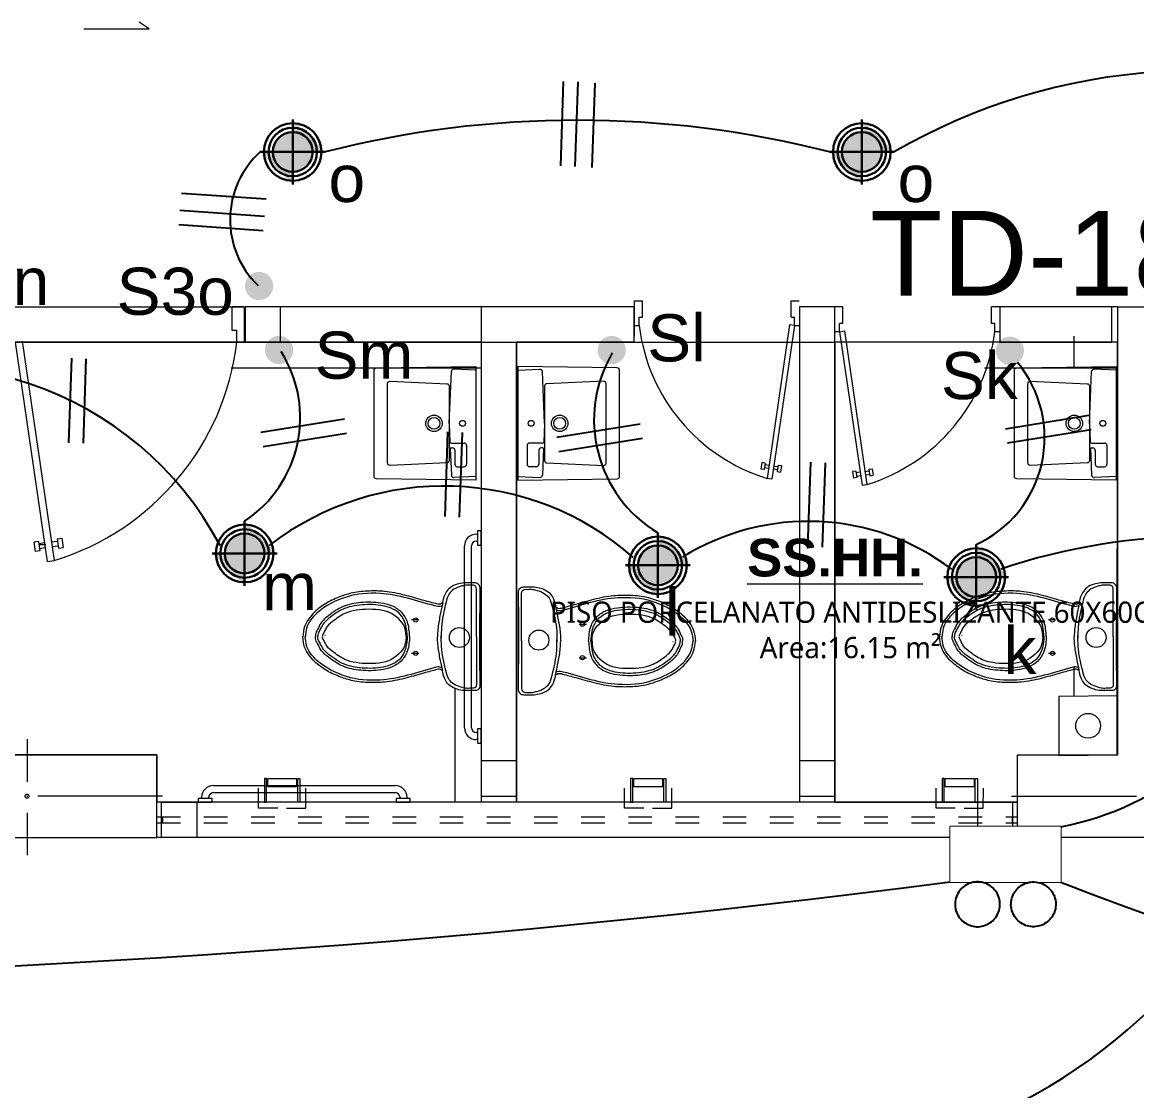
# Model space of a CAD drawing. Header units: metres. Extents: x -17 to 101, y 0 to 79.
# Drawn here: x 16.048 to 20.774, y 21.76 to 26.291 of the extents above; entities that cross this region are included whole.
import ezdxf

# ---------------------------------------------------------------- set-up
doc = ezdxf.new("R2010")
doc.units = ezdxf.units.M
doc.set_wipeout_variables(frame=1)
for name, pattern in [('CONTINUA', [0]), ('DASHED2', [0.375, 0.25, -0.125]), ('HIDDEN', [9.525, 6.35, -3.175]), ('HIDDEN2', [0.1875, 0.125, -0.0625])]:
    doc.linetypes.add(name, pattern=pattern)
for name, color, linetype, lineweight in [('ALUMBRADO', 1, 'Continuous', 30), ('Cotas varias El', 253, 'Continuous', 13), ('Emergencia', 20, 'Continuous', 25), ('TOMACORRIENTE', 5, 'HIDDEN2', 30)]:
    doc.layers.add(name, color=color, linetype=linetype, lineweight=lineweight)
doc.styles.add('Santa Rosa 1 50', font='trebuc.ttf')
doc.styles.get("Standard").update_dxf_attribs({"font": 'arial.ttf'})

# ---------------------------------------------------------------- blocks, each defined once
blk = doc.blocks.new('Emergencia')
at = {"color": 1, "lineweight": 5}
blk.add_wipeout([(-0.0768, -0.4392), (-0.07, -0.435), (-0.0636, -0.4304), (-0.0575, -0.4252), (-0.0519, -0.4195), (-0.0467, -0.4135), (-0.0421, -0.407), (-0.0379, -0.4002), (-0.0343, -0.3931), (-0.0313, -0.3858), (-0.0288, -0.3782), (-0.027, -0.3704), (-0.0257, -0.3626), (-0.0251, -0.3546), (-0.0252, -0.3467), (-0.0258, -0.3387), (-0.027, -0.3309), (-0.0289, -0.3231), (-0.0314, -0.3156), (-0.0345, -0.3082), (-0.0381, -0.3011), (-0.0423, -0.2943), (-0.0469, -0.2879), (-0.0521, -0.2819), (-0.0578, -0.2762), (-0.0638, -0.2711), (-0.0703, -0.2664), (-0.0771, -0.2623), (-0.0842, -0.2587), (-0.0915, -0.2556), (-0.0991, -0.2532), (-0.1069, -0.2513), (-0.1147, -0.2501), (-0.1227, -0.2495), (-0.1306, -0.2495), (-0.1386, -0.2501), (-0.1464, -0.2514), (-0.1542, -0.2533), (-0.1617, -0.2557), (-0.1691, -0.2588), (-0.1762, -0.2624), (-0.183, -0.2666), (-0.1894, -0.2713), (-0.1954, -0.2765), (-0.2011, -0.2821), (-0.2062, -0.2882), (-0.2109, -0.2946), (-0.215, -0.3014), (-0.2186, -0.3085), (-0.2217, -0.3159), (-0.2241, -0.3235), (-0.226, -0.3312), (-0.2272, -0.3391), (-0.2278, -0.347), (-0.2278, -0.355), (-0.2272, -0.3629), (-0.2259, -0.3708), (-0.224, -0.3785), (-0.2215, -0.3861), (-0.2185, -0.3934), (-0.2149, -0.4005), (-0.2107, -0.4073), (-0.206, -0.4137), (-0.2008, -0.4198), (-0.1952, -0.4254), (-0.1891, -0.4306), (-0.1827, -0.4352), (-0.1759, -0.4394), (-0.1688, -0.443), (-0.1614, -0.446), (-0.1538, -0.4485), (-0.1461, -0.4503), (-0.1382, -0.4515), (-0.1303, -0.4522), (-0.1223, -0.4521), (-0.1144, -0.4515), (-0.1065, -0.4502), (-0.0988, -0.4484), (-0.0912, -0.4459), (-0.0839, -0.4428)], dxfattribs=at).dxf.layer = 'Emergencia'
at = {"layer": 'Emergencia', "color": 240, "true_color": 0xed1f24}
blk.add_lwpolyline([(-0.25, -0.25), (0.25, -0.25), (0.25, 0), (-0.25, 0)], close=True, dxfattribs=at)
at = {"color": 240, "lineweight": 5, "true_color": 0xed1f24}
blk.add_wipeout([(-0.25, -0.25), (0.25, -0.25), (0.25, 0), (-0.25, 0)], dxfattribs=at).dxf.layer = 'Emergencia'
at = {"layer": 'Emergencia', "color": 1}
blk.add_lwpolyline([(-0.0768, -0.4392), (-0.07, -0.435), (-0.0636, -0.4304), (-0.0575, -0.4252), (-0.0519, -0.4195), (-0.0467, -0.4135), (-0.0421, -0.407), (-0.0379, -0.4002), (-0.0343, -0.3931), (-0.0313, -0.3858), (-0.0288, -0.3782), (-0.027, -0.3704), (-0.0257, -0.3626), (-0.0251, -0.3546), (-0.0252, -0.3467), (-0.0258, -0.3387), (-0.027, -0.3309), (-0.0289, -0.3231), (-0.0314, -0.3156), (-0.0345, -0.3082), (-0.0381, -0.3011), (-0.0423, -0.2943), (-0.0469, -0.2879), (-0.0521, -0.2819), (-0.0578, -0.2762), (-0.0638, -0.2711), (-0.0703, -0.2664), (-0.0771, -0.2623), (-0.0842, -0.2587), (-0.0915, -0.2556), (-0.0991, -0.2532), (-0.1069, -0.2513), (-0.1147, -0.2501), (-0.1227, -0.2495), (-0.1306, -0.2495), (-0.1386, -0.2501), (-0.1464, -0.2514), (-0.1542, -0.2533), (-0.1617, -0.2557), (-0.1691, -0.2588), (-0.1762, -0.2624), (-0.183, -0.2666), (-0.1894, -0.2713), (-0.1954, -0.2765), (-0.2011, -0.2821), (-0.2062, -0.2882), (-0.2109, -0.2946), (-0.215, -0.3014), (-0.2186, -0.3085), (-0.2217, -0.3159), (-0.2241, -0.3235), (-0.226, -0.3312), (-0.2272, -0.3391), (-0.2278, -0.347), (-0.2278, -0.355), (-0.2272, -0.3629), (-0.2259, -0.3708), (-0.224, -0.3785), (-0.2215, -0.3861), (-0.2185, -0.3934), (-0.2149, -0.4005), (-0.2107, -0.4073), (-0.206, -0.4137), (-0.2008, -0.4198), (-0.1952, -0.4254), (-0.1891, -0.4306), (-0.1827, -0.4352), (-0.1759, -0.4394), (-0.1688, -0.443), (-0.1614, -0.446), (-0.1538, -0.4485), (-0.1461, -0.4503), (-0.1382, -0.4515), (-0.1303, -0.4522), (-0.1223, -0.4521), (-0.1144, -0.4515), (-0.1065, -0.4502), (-0.0988, -0.4484), (-0.0912, -0.4459), (-0.0839, -0.4428)], close=True, dxfattribs=at)
at = {"color": 1, "lineweight": 5}
blk.add_wipeout([(0.0768, -0.4392), (0.07, -0.435), (0.0636, -0.4304), (0.0575, -0.4252), (0.0519, -0.4195), (0.0467, -0.4135), (0.0421, -0.407), (0.0379, -0.4002), (0.0343, -0.3931), (0.0313, -0.3858), (0.0288, -0.3782), (0.027, -0.3704), (0.0257, -0.3626), (0.0251, -0.3546), (0.0252, -0.3467), (0.0258, -0.3387), (0.027, -0.3309), (0.0289, -0.3231), (0.0314, -0.3156), (0.0345, -0.3082), (0.0381, -0.3011), (0.0423, -0.2943), (0.0469, -0.2879), (0.0521, -0.2819), (0.0578, -0.2762), (0.0638, -0.2711), (0.0703, -0.2664), (0.0771, -0.2623), (0.0842, -0.2587), (0.0915, -0.2556), (0.0991, -0.2532), (0.1069, -0.2513), (0.1147, -0.2501), (0.1227, -0.2495), (0.1306, -0.2495), (0.1386, -0.2501), (0.1464, -0.2514), (0.1542, -0.2533), (0.1617, -0.2557), (0.1691, -0.2588), (0.1762, -0.2624), (0.183, -0.2666), (0.1894, -0.2713), (0.1954, -0.2765), (0.2011, -0.2821), (0.2062, -0.2882), (0.2109, -0.2946), (0.215, -0.3014), (0.2186, -0.3085), (0.2217, -0.3159), (0.2241, -0.3235), (0.226, -0.3312), (0.2272, -0.3391), (0.2278, -0.347), (0.2278, -0.355), (0.2272, -0.3629), (0.2259, -0.3708), (0.224, -0.3785), (0.2215, -0.3861), (0.2185, -0.3934), (0.2149, -0.4005), (0.2107, -0.4073), (0.206, -0.4137), (0.2008, -0.4198), (0.1952, -0.4254), (0.1891, -0.4306), (0.1827, -0.4352), (0.1759, -0.4394), (0.1688, -0.443), (0.1614, -0.446), (0.1538, -0.4485), (0.1461, -0.4503), (0.1382, -0.4515), (0.1303, -0.4522), (0.1223, -0.4521), (0.1144, -0.4515), (0.1065, -0.4502), (0.0988, -0.4484), (0.0912, -0.4459), (0.0839, -0.4428)], dxfattribs=at).dxf.layer = 'Emergencia'
at = {"layer": 'Emergencia', "color": 1}
blk.add_lwpolyline([(0.0768, -0.4392), (0.07, -0.435), (0.0636, -0.4304), (0.0575, -0.4252), (0.0519, -0.4195), (0.0467, -0.4135), (0.0421, -0.407), (0.0379, -0.4002), (0.0343, -0.3931), (0.0313, -0.3858), (0.0288, -0.3782), (0.027, -0.3704), (0.0257, -0.3626), (0.0251, -0.3546), (0.0252, -0.3467), (0.0258, -0.3387), (0.027, -0.3309), (0.0289, -0.3231), (0.0314, -0.3156), (0.0345, -0.3082), (0.0381, -0.3011), (0.0423, -0.2943), (0.0469, -0.2879), (0.0521, -0.2819), (0.0578, -0.2762), (0.0638, -0.2711), (0.0703, -0.2664), (0.0771, -0.2623), (0.0842, -0.2587), (0.0915, -0.2556), (0.0991, -0.2532), (0.1069, -0.2513), (0.1147, -0.2501), (0.1227, -0.2495), (0.1306, -0.2495), (0.1386, -0.2501), (0.1464, -0.2514), (0.1542, -0.2533), (0.1617, -0.2557), (0.1691, -0.2588), (0.1762, -0.2624), (0.183, -0.2666), (0.1894, -0.2713), (0.1954, -0.2765), (0.2011, -0.2821), (0.2062, -0.2882), (0.2109, -0.2946), (0.215, -0.3014), (0.2186, -0.3085), (0.2217, -0.3159), (0.2241, -0.3235), (0.226, -0.3312), (0.2272, -0.3391), (0.2278, -0.347), (0.2278, -0.355), (0.2272, -0.3629), (0.2259, -0.3708), (0.224, -0.3785), (0.2215, -0.3861), (0.2185, -0.3934), (0.2149, -0.4005), (0.2107, -0.4073), (0.206, -0.4137), (0.2008, -0.4198), (0.1952, -0.4254), (0.1891, -0.4306), (0.1827, -0.4352), (0.1759, -0.4394), (0.1688, -0.443), (0.1614, -0.446), (0.1538, -0.4485), (0.1461, -0.4503), (0.1382, -0.4515), (0.1303, -0.4522), (0.1223, -0.4521), (0.1144, -0.4515), (0.1065, -0.4502), (0.0988, -0.4484), (0.0912, -0.4459), (0.0839, -0.4428)], close=True, dxfattribs=at)
blk = doc.blocks.new('LED PASILLO')
at = {"layer": 'ALUMBRADO'}
h = blk.add_hatch(color=202, dxfattribs=at)
h.dxf.hatch_style = 1
edge = h.paths.add_edge_path()
edge.add_line((0, 0.1376), (0, -0.1376))
edge.add_line((-0.1376, 0), (0.1376, 0))
edge = h.paths.add_edge_path()
edge.add_line((0, 0), (0, 0.0845))
edge.add_arc((0, 0), 0.0845, 90, 180)
edge.add_line((-0.0845, 0), (0, 0))
edge = h.paths.add_edge_path()
edge.add_line((0.0845, 0), (0, 0))
edge.add_line((0, 0), (0, -0.0845))
edge.add_arc((0, 0), 0.0845, 270, 360)
at = {"layer": 'ALUMBRADO', "color": 202}
for points in [[(0, 0.1376), (0, -0.1376)], [(-0.1376, 0), (0.1376, 0)]]:
    blk.add_lwpolyline(points, dxfattribs=at)
for radius in [0.1222, 0.1028, 0.0845]:
    blk.add_circle((0, 0), radius, dxfattribs=at)

msp = doc.modelspace()

# ---------------------------------------------------------------- hatches: boundary and pattern name
at = {"layer": 'ALUMBRADO', "lineweight": 25}
h = msp.add_hatch(color=102, dxfattribs=at)
h.dxf.hatch_style = 1
h.paths.add_polyline_path([(16.9927, 25.1726, -1), (17.1127, 25.1726, -1)])
h = msp.add_hatch(color=102, dxfattribs=at)
h.dxf.hatch_style = 1
h.paths.add_polyline_path([(17.0775, 24.9013, -1), (17.1975, 24.9013, -1)])
h = msp.add_hatch(color=102, dxfattribs=at)
h.dxf.hatch_style = 1
h.paths.add_polyline_path([(18.488, 24.901, -1), (18.608, 24.901, -1)])
h = msp.add_hatch(color=102, dxfattribs=at)
h.dxf.hatch_style = 1
h.paths.add_polyline_path([(20.1764, 24.8982, -1), (20.2964, 24.8982, -1)])

# ---------------------------------------------------------------- linework, layer by layer
at = {"layer": 'ALUMBRADO', "color": 114, "lineweight": 25}
for points in [[(18.3317, 25.6816), (18.3441, 26.0403)], [(18.3931, 25.6793), (18.4055, 26.038)], [(18.4657, 25.6746), (18.4781, 26.0333)], [(17.082, 25.5404), (16.724, 25.5652)], [(17.0748, 25.468), (16.7168, 25.4928)], [(17.0704, 25.4068), (16.7124, 25.4316)], [(16.2459, 24.5078), (16.2583, 24.8665)], [(16.3073, 24.5055), (16.3197, 24.8642)], [(20.2173, 24.5676), (20.5716, 24.6247)], [(17.06, 24.5521), (17.4143, 24.6092)], [(18.3146, 24.5314), (18.6689, 24.5885)], [(17.0696, 24.4914), (17.4239, 24.5485)], [(17.8411, 24.195), (17.8535, 24.5536)], [(17.9024, 24.1927), (17.9148, 24.5514)], [(20.2269, 24.507), (20.5813, 24.5641)], [(18.3242, 24.4707), (18.6786, 24.5278)], [(19.3801, 24.0668), (19.3925, 24.4255)], [(19.4415, 24.0645), (19.4539, 24.4232)]]:
    msp.add_lwpolyline(points, dxfattribs=at)
at = {"layer": 'ALUMBRADO', "lineweight": 25}
for centre, radius, start, end in [((21.0205, 23.5522), 2.5329, 66.7105, 120.2072), ((18.4019, 21.5574), 4.3182, 75.6653, 104.3347), ((17.316, 25.4534), 0.3866, 131.9066, 226.1479), ((16.7016, 24.6142), 0.5254, 303.4442, 32.231), ((19.0308, 24.6044), 0.5581, 149.3904, 239.0339), ((19.1946, 23.8128), 2.366, 280.7389, 27.1625), ((15.6237, 23.4011), 1.4305, 27.9625, 114.6177), ((19.8844, 24.5294), 0.4995, 294.7651, 39.7108), ((17.8369, 23.1074), 1.2168, 48.7251, 127.566), ((19.3821, 23.1625), 1.0121, 53.1071, 121.879), ((21.0499, 21.4287), 2.6822, 71.4723, 108.5275)]:
    msp.add_arc(centre, radius, start, end, dxfattribs=at)
at = {"layer": 'Cotas varias El', "linetype": 'Continuous'}
for p, q in [((16.5857, 26.2632), (16.5433, 26.2911)), ((16.3089, 26.2632), (16.5857, 26.2632)), ((16.0686, 23.2505), (16.0686, 23.0705)), ((16.6436, 23.0089), (16.1136, 23.0089)), ((20.2686, 22.9839), (16.6186, 22.9839)), ((20.2436, 23.0089), (20.7736, 23.0089)), ((16.0686, 22.9389), (16.0686, 22.7589)), ((20.2686, 22.8339), (16.6186, 22.8339)), ((16.6436, 22.8339), (16.6186, 22.8339)), ((20.2686, 22.8339), (16.6186, 22.8339))]:
    msp.add_line(p, q, dxfattribs=at)
at = {"layer": 'Cotas varias El', "ltscale": 0.05}
for p, q in [((18.6434, 25.1098), (18.6434, 24.9598)), ((16.9936, 25.0839), (16.9936, 24.9339)), ((19.4936, 22.9839), (19.4936, 25.0839)), ((20.1936, 25.0839), (20.1936, 24.9339))]:
    msp.add_line(p, q, dxfattribs=at)
at = {"layer": 'Cotas varias El'}
for p, q in [((18.6434, 25.1098), (18.6784, 25.1098)), ((18.6644, 25.1098), (18.6784, 25.1098)), ((18.6784, 25.0398), (18.6784, 25.1098)), ((19.3084, 25.0398), (19.3084, 25.1098)), ((19.3084, 25.1098), (19.3434, 25.1098)), ((16.9586, 25.0839), (16.9386, 25.0839)), ((16.9886, 25.0839), (16.9386, 25.0839)), ((16.9386, 24.9839), (16.9386, 25.0839)), ((19.5286, 25.0839), (19.4936, 25.0839)), ((19.5286, 25.0139), (19.5286, 25.0839)), ((20.1726, 25.0839), (20.1586, 25.0839)), ((20.1936, 25.0839), (20.1586, 25.0839)), ((20.1586, 25.0139), (20.1586, 25.0839)), ((18.6434, 25.0048), (18.6644, 25.0048)), ((18.6644, 25.0398), (18.6784, 25.0398)), ((18.6644, 25.0048), (18.6644, 25.0398)), ((19.3017, 25.0078), (19.2067, 24.3567)), ((19.3224, 25.0048), (19.2275, 24.3537)), ((19.3224, 25.0048), (19.3017, 25.0078)), ((19.3084, 25.0398), (19.3224, 25.0398)), ((19.3224, 25.0048), (19.3224, 25.0398)), ((19.3224, 25.0048), (19.3434, 25.0048)), ((19.5146, 24.9789), (19.5146, 25.0139)), ((19.5286, 25.0139), (19.5146, 25.0139)), ((20.1726, 25.0139), (20.1586, 25.0139)), ((20.1726, 24.9789), (20.1726, 25.0139)), ((16.9586, 24.9839), (16.9386, 24.9839)), ((16.9586, 24.9339), (16.9586, 24.9839)), ((19.5146, 24.9789), (19.4936, 24.9789)), ((19.5146, 24.9789), (19.5354, 24.982)), ((19.5146, 24.9789), (19.6095, 24.3278)), ((19.5354, 24.982), (19.6303, 24.3308)), ((20.1936, 24.9789), (20.1726, 24.9789)), ((16.0186, 24.9339), (16.1542, 24.0038)), ((16.0483, 24.9383), (16.1839, 24.0081)), ((16.9886, 24.9339), (16.9586, 24.9339)), ((17.9723, 24.8155), (17.8782, 24.8196)), ((18.1494, 24.8155), (18.2434, 24.8196)), ((20.6877, 24.8155), (20.5937, 24.8196)), ((17.8583, 24.5901), (17.8678, 24.8101)), ((18.2634, 24.5901), (18.2538, 24.8101)), ((20.5737, 24.5901), (20.5832, 24.8101)), ((17.8583, 24.5901), (17.8618, 24.5087)), ((18.2634, 24.5901), (18.2598, 24.5087)), ((20.5737, 24.5901), (20.5772, 24.5087)), ((17.8628, 24.4848), (17.8678, 24.3702)), ((17.8683, 24.5064), (17.9228, 24.5064)), ((17.8683, 24.4864), (17.8728, 24.4864)), ((17.9328, 24.4964), (17.9328, 24.4164)), ((18.1889, 24.4964), (18.1889, 24.4164)), ((18.2534, 24.5064), (18.1989, 24.5064)), ((18.2534, 24.4864), (18.2489, 24.4864)), ((18.2588, 24.4848), (18.2538, 24.3702)), ((20.5783, 24.4848), (20.5832, 24.3702)), ((20.5837, 24.5064), (20.6382, 24.5064)), ((20.5837, 24.4864), (20.5882, 24.4864)), ((20.6482, 24.4964), (20.6482, 24.4164)), ((17.8828, 24.4764), (17.8828, 24.4164)), ((18.2389, 24.4764), (18.2389, 24.4164)), ((20.5982, 24.4764), (20.5982, 24.4164)), ((17.8928, 24.4064), (17.9228, 24.4064)), ((18.2289, 24.4064), (18.1989, 24.4064)), ((19.1846, 24.4236), (19.1806, 24.3959)), ((19.1945, 24.3939), (19.1806, 24.3959)), ((19.1985, 24.4216), (19.1846, 24.4236)), ((19.1985, 24.4216), (19.1945, 24.3939)), ((19.2128, 24.3983), (19.1955, 24.4008)), ((19.2148, 24.4121), (19.1975, 24.4147)), ((19.2509, 24.3927), (19.2336, 24.3953)), ((19.2356, 24.4091), (19.2529, 24.4066)), ((19.2539, 24.4135), (19.2499, 24.3858)), ((19.2539, 24.4135), (19.2678, 24.4115)), ((19.2678, 24.4115), (19.2637, 24.3838)), ((19.5831, 24.3876), (19.5693, 24.3856)), ((19.5831, 24.3876), (19.5872, 24.3599)), ((19.6222, 24.3863), (19.6396, 24.3888)), ((19.6385, 24.3957), (19.6524, 24.3977)), ((19.6385, 24.3957), (19.6426, 24.368)), ((19.6524, 24.3977), (19.6564, 24.37)), ((20.6082, 24.4064), (20.6382, 24.4064)), ((17.9723, 24.3647), (17.8782, 24.3606)), ((18.1494, 24.3647), (18.2434, 24.3606)), ((19.2275, 24.3537), (19.2067, 24.3567)), ((19.2275, 24.3537), (19.2067, 24.3567)), ((19.2275, 24.3537), (19.2067, 24.3567)), ((19.2499, 24.3858), (19.2637, 24.3838)), ((19.5693, 24.3856), (19.5733, 24.3579)), ((19.5872, 24.3599), (19.5733, 24.3579)), ((19.6015, 24.3832), (19.5841, 24.3807)), ((19.5862, 24.3668), (19.6035, 24.3694)), ((19.6243, 24.3724), (19.6416, 24.3749)), ((19.6426, 24.368), (19.6564, 24.37)), ((20.6877, 24.3647), (20.5937, 24.3606)), ((19.6095, 24.3278), (19.6303, 24.3308)), ((19.6095, 24.3278), (19.6303, 24.3308)), ((19.6095, 24.3278), (19.6303, 24.3308)), ((16.1957, 24.1008), (16.2155, 24.1036)), ((16.2155, 24.1036), (16.2212, 24.0641)), ((17.9736, 24.1204), (17.9786, 24.1204)), ((16.1165, 24.0892), (16.0967, 24.0863)), ((16.0967, 24.0863), (16.1025, 24.0467)), ((16.1165, 24.0892), (16.1223, 24.0496)), ((16.1427, 24.0829), (16.1179, 24.0793)), ((16.1208, 24.0595), (16.1456, 24.0631)), ((16.1724, 24.0873), (16.1971, 24.0909)), ((16.1753, 24.0675), (16.2, 24.0711)), ((16.1957, 24.1008), (16.2014, 24.0612)), ((16.2014, 24.0612), (16.2212, 24.0641)), ((17.9236, 23.2989), (17.9236, 24.0704)), ((17.9536, 23.2989), (17.9536, 24.0704)), ((17.9736, 24.0904), (17.9786, 24.0904)), ((16.1223, 24.0496), (16.1025, 24.0467)), ((16.1542, 24.0038), (16.1839, 24.0081)), ((16.1542, 24.0038), (16.1839, 24.0081)), ((16.1542, 24.0038), (16.1839, 24.0081)), ((17.9656, 23.9135), (17.9214, 23.9135)), ((17.9656, 23.9135), (17.9656, 23.9135)), ((17.9747, 23.685), (17.9747, 23.8864)), ((17.9886, 23.8973), (17.9886, 23.4727)), ((18.1521, 23.4554), (18.1521, 23.88)), ((18.166, 23.6677), (18.166, 23.8691)), ((18.1751, 23.8962), (18.2192, 23.8962)), ((20.6657, 23.9135), (20.6215, 23.9135)), ((20.6657, 23.9135), (20.6657, 23.9135)), ((20.6748, 23.685), (20.6748, 23.8864)), ((20.6887, 23.8973), (20.6887, 23.4727)), ((17.9886, 23.5415), (17.9886, 23.7834)), ((18.1521, 23.8112), (18.1521, 23.5693)), ((20.6887, 23.5415), (20.6887, 23.7834)), ((17.7304, 23.7563), (17.6995, 23.7563)), ((18.4103, 23.7381), (18.4412, 23.7381)), ((20.4305, 23.7563), (20.3996, 23.7563)), ((17.9747, 23.685), (17.9747, 23.4837)), ((20.6748, 23.685), (20.6748, 23.4837)), ((18.166, 23.6677), (18.166, 23.4663)), ((17.7304, 23.6146), (17.6995, 23.6146)), ((18.4103, 23.5964), (18.4412, 23.5964)), ((20.4305, 23.6146), (20.3996, 23.6146)), ((17.9656, 23.4565), (17.9214, 23.4565)), ((20.6657, 23.4565), (20.6215, 23.4565)), ((18.1751, 23.4392), (18.1751, 23.4392)), ((18.1751, 23.4392), (18.2192, 23.4392)), ((17.9786, 23.2789), (17.9736, 23.2789)), ((17.9786, 23.2489), (17.9736, 23.2489)), ((16.8586, 23.0539), (17.6301, 23.0539)), ((16.8586, 23.0239), (17.6301, 23.0239)), ((16.8086, 22.9989), (16.8086, 23.0039)), ((16.8386, 22.9989), (16.8386, 23.0039)), ((17.6501, 23.0039), (17.6501, 22.9989)), ((17.6801, 23.0039), (17.6801, 22.9989))]:
    msp.add_line(p, q, dxfattribs=at)
at = {"layer": 'Cotas varias El', "linetype": 'Continuous', "ltscale": 0.2}
for p, q in [((20.5086, 24.8289), (20.5086, 24.9598)), ((16.9339, 24.8258), (17.9936, 24.8258)), ((20.1289, 24.8258), (20.6936, 24.8258)), ((20.6877, 24.4508), (20.6936, 24.4508)), ((16.1222, 24.0758), (16.1475, 24.0758)), ((20.5086, 23.4323), (20.5086, 23.5566)), ((17.8836, 22.9839), (17.8836, 23.4654))]:
    msp.add_line(p, q, dxfattribs=at)
at = {"layer": 'Cotas varias El', "linetype": 'DASHED2', "ltscale": 0.3}
for p, q in [((16.6186, 22.9208), (20.2686, 22.9208)), ((16.6186, 22.8957), (20.2686, 22.8957))]:
    msp.add_line(p, q, dxfattribs=at)
at = {"layer": 'Cotas varias El', "linetype": 'DASHED2'}
for p, q in [((16.6405, 22.9208), (16.6405, 22.8958)), ((16.6436, 22.9208), (16.6436, 22.8958)), ((20.2467, 22.9208), (20.2467, 22.8958))]:
    msp.add_line(p, q, dxfattribs=at)
at = {"layer": 'Cotas varias El'}
for points in [[(15.9886, 25.0839), (16.9886, 25.0839), (16.9886, 24.9339), (15.9886, 24.9339)], [(17.1436, 25.0839), (16.9936, 25.0839), (16.9936, 24.9339), (17.1436, 24.9339)], [(17.9936, 24.9339), (18.6434, 24.9339), (18.6434, 25.0839), (17.9936, 25.0839)], [(19.3436, 24.9339), (19.4936, 24.9339), (19.4936, 25.0839), (19.3436, 25.0839)], [(20.1936, 24.9339), (20.6686, 24.9339), (20.6686, 25.0839), (20.1936, 25.0839)], [(15.9886, 24.9339), (17.9936, 24.9339), (17.9936, 22.9839), (16.6186, 22.9839), (16.6186, 23.1839), (16.0064, 23.1839), (15.9886, 24.9339)], [(18.1436, 24.9339), (19.3436, 24.9339), (19.3436, 22.9839), (18.1436, 22.9839)], [(20.6935, 24.9339), (19.4936, 24.9339), (19.4936, 22.9839), (20.2686, 22.984), (20.2686, 22.984), (20.2686, 23.1839), (20.6918, 23.184)], [(17.9786, 24.0739), (17.9936, 24.0739), (17.9936, 24.1339), (17.9786, 24.1339)], [(20.4436, 23.1817), (20.6936, 23.184), (20.6936, 23.434), (20.4436, 23.4317)], [(17.9786, 23.2339), (17.9936, 23.2339), (17.9936, 23.2939), (17.9786, 23.2939)], [(17.9936, 23.1589), (17.9936, 23.0089), (18.1436, 23.0089), (18.1436, 23.1589)], [(19.3436, 23.0089), (19.4936, 23.0089), (19.4936, 23.1589), (19.3436, 23.1589)], [(17.0755, 22.9839), (17.0845, 22.9839), (17.0845, 23.0839), (17.0755, 23.0839)], [(17.0895, 23.0489), (17.0895, 23.0839), (17.2115, 23.0839), (17.2115, 23.0489)], [(17.2255, 22.9839), (17.2165, 22.9839), (17.2165, 23.0839), (17.2255, 23.0839)], [(18.6278, 22.9839), (18.6368, 22.9839), (18.6368, 23.0839), (18.6278, 23.0839)], [(18.6418, 23.0489), (18.6418, 23.0839), (18.7638, 23.0839), (18.7638, 23.0489)], [(18.7778, 22.9839), (18.7688, 22.9839), (18.7688, 23.0839), (18.7778, 23.0839)], [(19.9486, 22.9839), (19.9576, 22.9839), (19.9576, 23.0839), (19.9486, 23.0839)], [(19.9626, 23.0489), (19.9626, 23.0839), (20.0846, 23.0839), (20.0846, 23.0489)], [(20.0986, 22.9839), (20.0896, 22.9839), (20.0896, 23.0839), (20.0986, 23.0839)], [(16.7886, 22.9839), (16.7886, 22.8339), (16.6386, 22.8339), (16.6386, 22.9839)], [(16.7936, 22.9989), (16.7936, 22.9839), (16.8536, 22.9839), (16.8536, 22.9989)], [(17.6336, 22.9989), (17.6336, 22.9839), (17.6936, 22.9839), (17.6936, 22.9989)], [(20.0986, 22.9839), (20.0986, 22.8339), (20.2486, 22.8339), (20.2486, 22.9839)]]:
    msp.add_lwpolyline(points, close=True, dxfattribs=at)
at = {"layer": 'Cotas varias El', "ltscale": 0.05}
for points in [[(18.6434, 25.0839), (16.9936, 25.0839)], [(19.4936, 25.0839), (19.3436, 25.0839)], [(19.3436, 25.0839), (19.3436, 22.9839)], [(20.6936, 25.0839), (20.2686, 25.0839)], [(17.9936, 24.9598), (17.9936, 22.9839)], [(17.9936, 24.9339), (16.9936, 24.9339)], [(18.6434, 24.9339), (18.1436, 24.9339)], [(18.1436, 24.9339), (18.1436, 22.9839)], [(20.6936, 24.9339), (20.2686, 24.9339)]]:
    msp.add_lwpolyline(points, dxfattribs=at)
at = {"layer": 'Cotas varias El'}
for points in [[(16.9936, 25.0839), (16.9936, 24.9339)], [(20.2686, 22.9839), (20.2686, 23.1839), (20.6927, 23.184), (20.6936, 25.0839), (20.9436, 25.0839), (20.9436, 23.1839), (21.3686, 23.1839), (21.3686, 22.9839)], [(15.9886, 23.1839), (16.6186, 23.1839), (16.6186, 22.9839)]]:
    msp.add_lwpolyline(points, dxfattribs=at)
at = {"layer": 'Cotas varias El', "linetype": 'Continuous'}
for points in [[(20.6936, 25.0839), (20.9436, 25.0839), (20.9436, 23.1839), (21.3686, 23.1839), (21.3686, 22.8339), (20.2686, 22.8339), (20.2686, 23.1839), (20.6936, 23.184)], [(15.5186, 22.8339), (16.6186, 22.8339), (16.6186, 23.1839), (15.5186, 23.1839)]]:
    msp.add_lwpolyline(points, close=True, dxfattribs=at)
at = {"layer": 'Cotas varias El'}
for points in [[(17.9723, 24.8316), (17.9723, 24.3486), (17.5501, 24.355, -0.409814), (17.5403, 24.365), (17.5403, 24.8153, -0.409814), (17.5501, 24.8253)], [(18.1494, 24.8316), (18.1494, 24.3486), (18.5715, 24.355, 0.409814), (18.5814, 24.365), (18.5814, 24.8153, 0.409814), (18.5715, 24.8253)], [(20.6877, 24.8316), (20.6877, 24.3486), (20.2655, 24.355, -0.409814), (20.2557, 24.365), (20.2557, 24.8153, -0.409814), (20.2655, 24.8253)], [(17.8487, 24.758, -0.40154), (17.8583, 24.7481), (17.8583, 24.5164), (17.8583, 24.4764), (17.8583, 24.4322, -0.40154), (17.8487, 24.4222), (17.6077, 24.4117, -0.427002), (17.5973, 24.4217), (17.5973, 24.7585, -0.427002), (17.6077, 24.7685)], [(18.2729, 24.758, 0.40154), (18.2634, 24.7481), (18.2634, 24.5164), (18.2634, 24.4764), (18.2634, 24.4322, 0.40154), (18.2729, 24.4222), (18.5139, 24.4117, 0.427002), (18.5244, 24.4217), (18.5244, 24.7585, 0.427002), (18.5139, 24.7685)], [(20.5641, 24.758, -0.40154), (20.5737, 24.7481), (20.5737, 24.5164), (20.5737, 24.4764), (20.5737, 24.4322, -0.40154), (20.5641, 24.4222), (20.3231, 24.4117, -0.427002), (20.3127, 24.4217), (20.3127, 24.7585, -0.427002), (20.3231, 24.7685)]]:
    msp.add_lwpolyline(points, format="xyb", close=True, dxfattribs=at)
at = {"layer": 'Cotas varias El', "linetype": 'HIDDEN', "ltscale": 0.1}
for points in [[(17.1319, 22.9588), (17.0503, 22.9588), (17.0502, 23.0432)], [(17.169, 22.9588), (17.2507, 22.9588), (17.2508, 23.0432)], [(18.6843, 22.9588), (18.6026, 22.9588), (18.6026, 23.0432)], [(18.7214, 22.9588), (18.803, 22.9588), (18.8031, 23.0432)], [(20.005, 22.9588), (19.9234, 22.9588), (19.9233, 23.0432)], [(20.0422, 22.9588), (20.1238, 22.9588), (20.1239, 23.0432)]]:
    msp.add_lwpolyline(points, dxfattribs=at)
at = {"layer": 'Cotas varias El'}
for centre, radius in [((17.7943, 24.5901), 0.035), ((18.3274, 24.5901), 0.035), ((20.5097, 24.5901), 0.035), ((17.7943, 24.5901), 0.025), ((17.9153, 24.5901), 0.0125), ((18.2064, 24.5901), 0.0125), ((18.3274, 24.5901), 0.025), ((20.5097, 24.5901), 0.025), ((20.6307, 24.5901), 0.0125), ((17.7169, 23.7563), 0.00872), ((18.4238, 23.7381), 0.00872), ((20.417, 23.7563), 0.00872), ((17.9019, 23.682), 0.0425), ((18.2388, 23.6707), 0.0425), ((20.602, 23.682), 0.0425), ((17.7169, 23.6146), 0.00872), ((18.4238, 23.5964), 0.00872), ((20.417, 23.6146), 0.00872), ((20.5682, 23.3074), 0.0526)]:
    msp.add_circle(centre, radius, dxfattribs=at)
at = {"layer": 'Cotas varias El', "linetype": 'Continuous'}
msp.add_circle((16.0686, 23.0089), 0.00871, dxfattribs=at)
at = {"layer": 'Cotas varias El', "linetype": 'ByBlock'}
for centre, radius, start, end in [((19.4341, 25.0979), 0.7753, 186.8989, 252.9435), ((19.4029, 25.0721), 0.7753, 287.0565, 353.1011), ((15.859, 25.067), 1.1076, 287.0565, 353.1011)]:
    msp.add_arc(centre, radius, start, end, dxfattribs=at)
at = {"layer": 'Cotas varias El'}
for centre, radius, start, end in [((17.8778, 24.8096), 0.01, 87.5097, 177.5097), ((18.2438, 24.8096), 0.01, 2.4903, 92.4903), ((20.5932, 24.8096), 0.01, 87.5097, 177.5097), ((17.8683, 24.5164), 0.01, 180, 270), ((17.8683, 24.4764), 0.01, 90, 180), ((17.8728, 24.4764), 0.01, 360, 90), ((17.9228, 24.4964), 0.01, 360, 90), ((18.1989, 24.4964), 0.01, 90, 180), ((18.2489, 24.4764), 0.01, 90, 180), ((18.2534, 24.5164), 0.01, 270, 0), ((18.2534, 24.4764), 0.01, 0, 90), ((20.5837, 24.5164), 0.01, 180, 270), ((20.5837, 24.4764), 0.01, 90, 180), ((20.5882, 24.4764), 0.01, 360, 90), ((20.6382, 24.4964), 0.01, 360, 90), ((17.8928, 24.4164), 0.01, 180, 270), ((17.9228, 24.4164), 0.01, 270, 360), ((18.1989, 24.4164), 0.01, 180, 270), ((18.2289, 24.4164), 0.01, 270, 0), ((20.6082, 24.4164), 0.01, 180, 270), ((20.6382, 24.4164), 0.01, 270, 360), ((17.8778, 24.3706), 0.01, 182.4903, 272.4903), ((18.2438, 24.3706), 0.01, 267.5097, 357.5097), ((20.5932, 24.3706), 0.01, 182.4903, 272.4903), ((17.9736, 24.0704), 0.05, 90, 180), ((17.9736, 24.0704), 0.02, 90, 180), ((17.9736, 23.2989), 0.05, 180, 269.982), ((17.9736, 23.2989), 0.02, 180, 269.982), ((16.8586, 23.0039), 0.05, 90, 179.982), ((16.8586, 23.0039), 0.02, 90, 179.982), ((17.6301, 23.0039), 0.05, 0, 90), ((17.6301, 23.0039), 0.02, 0, 90)]:
    msp.add_arc(centre, radius, start, end, dxfattribs=at)
for points in [[(17.8012, 23.8256), (17.7444, 23.8408), (17.669, 23.8615), (17.5847, 23.8773), (17.5212, 23.879), (17.4497, 23.8714), (17.3982, 23.8556), (17.3406, 23.8292), (17.2876, 23.7893), (17.2457, 23.7292), (17.238, 23.6844)], [(17.9747, 23.8864), (17.9711, 23.8985), (17.9623, 23.9032), (17.9506, 23.9035), (17.9274, 23.9034), (17.9096, 23.8991), (17.8787, 23.8863), (17.8587, 23.8669), (17.8454, 23.8311), (17.8331, 23.7765), (17.8262, 23.7257), (17.8251, 23.6796)], [(17.9214, 23.9135), (17.8931, 23.9078), (17.8622, 23.8928), (17.8441, 23.8712), (17.8316, 23.8355), (17.8298, 23.8234)], [(17.9886, 23.8973), (17.9842, 23.906), (17.9751, 23.9122), (17.9656, 23.9135)], [(18.1521, 23.88), (18.1565, 23.8887), (18.1656, 23.8949), (18.1751, 23.8962)], [(18.166, 23.8691), (18.1696, 23.8812), (18.1783, 23.8858), (18.1901, 23.8862), (18.2132, 23.8861), (18.2311, 23.8818), (18.262, 23.869), (18.282, 23.8496), (18.2952, 23.8138), (18.3076, 23.7592), (18.3145, 23.7084), (18.3156, 23.6623)], [(18.2192, 23.8962), (18.2476, 23.8905), (18.2784, 23.8755), (18.2966, 23.8539), (18.3091, 23.8182), (18.3108, 23.8061)], [(20.5013, 23.8256), (20.4445, 23.8408), (20.3691, 23.8615), (20.2848, 23.8773), (20.2212, 23.879), (20.1498, 23.8714), (20.0983, 23.8556), (20.0406, 23.8292), (19.9877, 23.7893), (19.9458, 23.7292), (19.9381, 23.6844)], [(20.6748, 23.8864), (20.6712, 23.8985), (20.6624, 23.9032), (20.6507, 23.9035), (20.6275, 23.9034), (20.6097, 23.8991), (20.5788, 23.8863), (20.5588, 23.8669), (20.5455, 23.8311), (20.5332, 23.7765), (20.5262, 23.7257), (20.5251, 23.6796)], [(20.6215, 23.9135), (20.5932, 23.9078), (20.5623, 23.8928), (20.5442, 23.8712), (20.5317, 23.8355), (20.5299, 23.8234)], [(20.6887, 23.8973), (20.6843, 23.906), (20.6752, 23.9122), (20.6657, 23.9135)], [(17.6909, 23.6863), (17.6813, 23.7477), (17.6549, 23.7905), (17.6143, 23.8165), (17.5686, 23.828), (17.4839, 23.8299), (17.4085, 23.8128), (17.3467, 23.7744), (17.3144, 23.743), (17.3004, 23.716), (17.292, 23.6949), (17.292, 23.6863)], [(17.8307, 23.8297), (17.8212, 23.8237), (17.8012, 23.8256)], [(18.3395, 23.8083), (18.3963, 23.8235), (18.4717, 23.8442), (18.556, 23.86), (18.6195, 23.8617), (18.691, 23.8541), (18.7425, 23.8383), (18.8001, 23.8119), (18.8531, 23.772), (18.895, 23.7119), (18.9026, 23.6671)], [(20.391, 23.6863), (20.3814, 23.7477), (20.355, 23.7905), (20.3144, 23.8165), (20.2687, 23.828), (20.184, 23.8299), (20.1085, 23.8128), (20.0467, 23.7744), (20.0145, 23.743), (20.0005, 23.716), (19.9921, 23.6949), (19.9921, 23.6863)], [(20.5308, 23.8297), (20.5213, 23.8237), (20.5013, 23.8256)], [(18.31, 23.8124), (18.3195, 23.8063), (18.3395, 23.8083)], [(18.4498, 23.6664), (18.4594, 23.7278), (18.4857, 23.7705), (18.5264, 23.7966), (18.572, 23.8081), (18.6568, 23.8099), (18.7322, 23.7929), (18.794, 23.7544), (18.8263, 23.7231), (18.8403, 23.6961), (18.8486, 23.675), (18.8486, 23.6664)], [(17.8012, 23.5444), (17.7444, 23.5292), (17.669, 23.5085), (17.5847, 23.4928), (17.5212, 23.491), (17.4497, 23.4987), (17.3982, 23.5144), (17.3406, 23.5408), (17.2876, 23.5807), (17.2457, 23.6408), (17.238, 23.6856)], [(17.6909, 23.6863), (17.6813, 23.6249), (17.6549, 23.5822), (17.6143, 23.5561), (17.5686, 23.5446), (17.4839, 23.5428), (17.4085, 23.5598), (17.3467, 23.5983), (17.3144, 23.6297), (17.3004, 23.6566), (17.292, 23.6777), (17.292, 23.6863)], [(17.9747, 23.4837), (17.9711, 23.4716), (17.9623, 23.4669), (17.9506, 23.4665), (17.9274, 23.4666), (17.9096, 23.4709), (17.8787, 23.4838), (17.8587, 23.5031), (17.8454, 23.5389), (17.8331, 23.5935), (17.8262, 23.6443), (17.8251, 23.6904)], [(20.5013, 23.5444), (20.4445, 23.5292), (20.3691, 23.5085), (20.2848, 23.4928), (20.2212, 23.491), (20.1498, 23.4987), (20.0983, 23.5144), (20.0406, 23.5408), (19.9877, 23.5807), (19.9458, 23.6408), (19.9381, 23.6856)], [(20.391, 23.6863), (20.3814, 23.6249), (20.355, 23.5822), (20.3144, 23.5561), (20.2687, 23.5446), (20.184, 23.5428), (20.1085, 23.5598), (20.0467, 23.5983), (20.0145, 23.6297), (20.0005, 23.6566), (19.9921, 23.6777), (19.9921, 23.6863)], [(20.6748, 23.4837), (20.6712, 23.4716), (20.6624, 23.4669), (20.6507, 23.4665), (20.6275, 23.4666), (20.6097, 23.4709), (20.5788, 23.4838), (20.5588, 23.5031), (20.5455, 23.5389), (20.5332, 23.5935), (20.5262, 23.6443), (20.5251, 23.6904)], [(18.166, 23.4663), (18.1696, 23.4542), (18.1783, 23.4496), (18.1901, 23.4492), (18.2132, 23.4493), (18.2311, 23.4536), (18.262, 23.4664), (18.282, 23.4858), (18.2952, 23.5216), (18.3076, 23.5762), (18.3145, 23.627), (18.3156, 23.6731)], [(18.3395, 23.5271), (18.3963, 23.5119), (18.4717, 23.4912), (18.556, 23.4754), (18.6195, 23.4737), (18.691, 23.4814), (18.7425, 23.4971), (18.8001, 23.5235), (18.8531, 23.5634), (18.895, 23.6235), (18.9026, 23.6683)], [(18.4498, 23.6664), (18.4594, 23.605), (18.4857, 23.5622), (18.5264, 23.5362), (18.572, 23.5247), (18.6568, 23.5228), (18.7322, 23.5399), (18.794, 23.5784), (18.8263, 23.6097), (18.8403, 23.6367), (18.8486, 23.6578), (18.8486, 23.6664)], [(17.8307, 23.5403), (17.8212, 23.5464), (17.8012, 23.5444)], [(17.9214, 23.4565), (17.8931, 23.4623), (17.8622, 23.4772), (17.8441, 23.4988), (17.8316, 23.5345), (17.8298, 23.5467)], [(20.5308, 23.5403), (20.5213, 23.5464), (20.5013, 23.5444)], [(20.6215, 23.4565), (20.5932, 23.4623), (20.5623, 23.4772), (20.5442, 23.4988), (20.5317, 23.5345), (20.5299, 23.5467)], [(18.2192, 23.4392), (18.2476, 23.445), (18.2784, 23.4599), (18.2966, 23.4815), (18.3091, 23.5172), (18.3108, 23.5293)], [(18.31, 23.523), (18.3195, 23.5291), (18.3395, 23.5271)], [(17.9886, 23.4727), (17.9842, 23.464), (17.9751, 23.4578), (17.9656, 23.4565)], [(18.1521, 23.4554), (18.1565, 23.4467), (18.1656, 23.4405), (18.1751, 23.4392)], [(20.6887, 23.4727), (20.6843, 23.464), (20.6752, 23.4578), (20.6657, 23.4565)]]:
    msp.add_spline(points, degree=3, dxfattribs=at)
for points, knots in [([(17.7986, 23.816), (17.7207, 23.8365), (17.644, 23.8647), (17.5173, 23.8711), (17.4684, 23.8684), (17.3768, 23.8387), (17.333, 23.8179), (17.2778, 23.7666), (17.2605, 23.7455), (17.2506, 23.71), (17.2493, 23.697), (17.248, 23.6835)], [0, 0, 0, 0, 0.2415423, 0.2415423, 0.3894741, 0.3894741, 0.5374058, 0.5374058, 0.6202058, 0.6202058, 0.6604256, 0.6604256, 0.6604256, 0.6604256]), ([(20.4987, 23.816), (20.4208, 23.8365), (20.3441, 23.8647), (20.2174, 23.8711), (20.1685, 23.8684), (20.0769, 23.8387), (20.0331, 23.8179), (19.9778, 23.7666), (19.9606, 23.7455), (19.9506, 23.71), (19.9494, 23.697), (19.9481, 23.6835)], [0, 0, 0, 0, 0.2415423, 0.2415423, 0.3894741, 0.3894741, 0.5374058, 0.5374058, 0.6202058, 0.6202058, 0.6604256, 0.6604256, 0.6604256, 0.6604256]), ([(17.6809, 23.6856), (17.6788, 23.7165), (17.6754, 23.7455), (17.644, 23.7924), (17.6181, 23.8068), (17.5615, 23.8208), (17.5313, 23.8225), (17.4713, 23.8196), (17.4409, 23.8153), (17.3907, 23.7948), (17.3686, 23.779), (17.3339, 23.7516), (17.324, 23.7415), (17.3124, 23.7179), (17.3063, 23.707), (17.3019, 23.6953), (17.3017, 23.6926), (17.302, 23.6869)], [0, 0, 0, 0, 0.0918784, 0.0918784, 0.1837568, 0.1837568, 0.2756352, 0.2756352, 0.3675136, 0.3675136, 0.4494196, 0.4494196, 0.5014493, 0.5014493, 0.5321754, 0.5321754, 0.5492979, 0.5492979, 0.5492979, 0.5492979]), ([(17.8298, 23.8234), (17.8263, 23.8071), (17.8188, 23.7719), (17.8109, 23.7257), (17.8094, 23.6957), (17.809, 23.685)], [0, 0, 0, 0, 0.0500478, 0.1080759, 0.1401372, 0.1401372, 0.1401372, 0.1401372]), ([(18.342, 23.7987), (18.4199, 23.8191), (18.4967, 23.8474), (18.6233, 23.8538), (18.6723, 23.8511), (18.7639, 23.8214), (18.8077, 23.8006), (18.8629, 23.7493), (18.8802, 23.7282), (18.8901, 23.6927), (18.8914, 23.6797), (18.8927, 23.6662)], [0, 0, 0, 0, 0.2415423, 0.2415423, 0.3894741, 0.3894741, 0.5374058, 0.5374058, 0.6202058, 0.6202058, 0.6604256, 0.6604256, 0.6604256, 0.6604256]), ([(20.381, 23.6856), (20.3789, 23.7165), (20.3755, 23.7455), (20.3441, 23.7924), (20.3182, 23.8068), (20.2616, 23.8208), (20.2314, 23.8225), (20.1714, 23.8196), (20.141, 23.8153), (20.0908, 23.7948), (20.0687, 23.779), (20.034, 23.7516), (20.0241, 23.7415), (20.0124, 23.7179), (20.0064, 23.707), (20.0019, 23.6953), (20.0018, 23.6926), (20.0021, 23.6869)], [0, 0, 0, 0, 0.0918784, 0.0918784, 0.1837568, 0.1837568, 0.2756352, 0.2756352, 0.3675136, 0.3675136, 0.4494196, 0.4494196, 0.5014493, 0.5014493, 0.5321754, 0.5321754, 0.5492979, 0.5492979, 0.5492979, 0.5492979]), ([(20.5299, 23.8234), (20.5264, 23.8071), (20.5189, 23.7719), (20.511, 23.7257), (20.5095, 23.6957), (20.5091, 23.685)], [0, 0, 0, 0, 0.0500478, 0.1080759, 0.1401372, 0.1401372, 0.1401372, 0.1401372]), ([(17.6756, 23.6863), (17.6781, 23.7345), (17.6502, 23.7585), (17.5976, 23.796), (17.5572, 23.8019), (17.4814, 23.8012), (17.4454, 23.7968), (17.3985, 23.7754), (17.3805, 23.7628), (17.3503, 23.7391), (17.3428, 23.7321), (17.3332, 23.7159), (17.327, 23.7032), (17.3226, 23.6936), (17.322, 23.6919), (17.3219, 23.6917)], [0, 0, 0, 0, 0.1299393, 0.1299393, 0.2598787, 0.2598787, 0.374754, 0.374754, 0.445792, 0.445792, 0.4942707, 0.4942707, 0.5266072, 0.5266072, 0.535214, 0.535214, 0.535214, 0.535214]), ([(17.8284, 23.8168), (17.8228, 23.8142), (17.8161, 23.8124), (17.806, 23.8138), (17.802, 23.815), (17.7984, 23.816)], [0.00789381, 0.00789381, 0.00789381, 0.00789381, 0.02102845, 0.02102845, 0.03137898, 0.03137898, 0.03137898, 0.03137898]), ([(18.3108, 23.8061), (18.3143, 23.7898), (18.3219, 23.7545), (18.3298, 23.7084), (18.3313, 23.6784), (18.3317, 23.6677)], [0, 0, 0, 0, 0.0500478, 0.1080759, 0.1401372, 0.1401372, 0.1401372, 0.1401372]), ([(18.3122, 23.7995), (18.3179, 23.7969), (18.3245, 23.7951), (18.3347, 23.7965), (18.3387, 23.7977), (18.3423, 23.7987)], [0.00789381, 0.00789381, 0.00789381, 0.00789381, 0.02102845, 0.02102845, 0.03137898, 0.03137898, 0.03137898, 0.03137898]), ([(18.4597, 23.6657), (18.4618, 23.6966), (18.4653, 23.7256), (18.4967, 23.7724), (18.5226, 23.7869), (18.5791, 23.8008), (18.6094, 23.8026), (18.6693, 23.7997), (18.6998, 23.7953), (18.75, 23.7749), (18.772, 23.7591), (18.8068, 23.7316), (18.8167, 23.7215), (18.8283, 23.698), (18.8343, 23.687), (18.8388, 23.6753), (18.839, 23.6727), (18.8386, 23.6669)], [0, 0, 0, 0, 0.0918784, 0.0918784, 0.1837568, 0.1837568, 0.2756352, 0.2756352, 0.3675136, 0.3675136, 0.4494196, 0.4494196, 0.5014493, 0.5014493, 0.5321754, 0.5321754, 0.5492979, 0.5492979, 0.5492979, 0.5492979]), ([(18.4651, 23.6664), (18.4626, 23.7145), (18.4905, 23.7386), (18.5431, 23.7761), (18.5835, 23.782), (18.6593, 23.7812), (18.6953, 23.7769), (18.7421, 23.7555), (18.7602, 23.7429), (18.7904, 23.7192), (18.7979, 23.7121), (18.8074, 23.6959), (18.8137, 23.6833), (18.818, 23.6737), (18.8187, 23.672), (18.8188, 23.6718)], [0, 0, 0, 0, 0.1299393, 0.1299393, 0.2598787, 0.2598787, 0.374754, 0.374754, 0.445792, 0.445792, 0.4942707, 0.4942707, 0.5266072, 0.5266072, 0.535214, 0.535214, 0.535214, 0.535214]), ([(20.3756, 23.6863), (20.3781, 23.7345), (20.3503, 23.7585), (20.2977, 23.796), (20.2572, 23.8019), (20.1815, 23.8012), (20.1455, 23.7968), (20.0986, 23.7754), (20.0806, 23.7628), (20.0504, 23.7391), (20.0429, 23.7321), (20.0333, 23.7159), (20.027, 23.7032), (20.0227, 23.6936), (20.0221, 23.6919), (20.022, 23.6917)], [0, 0, 0, 0, 0.1299393, 0.1299393, 0.2598787, 0.2598787, 0.374754, 0.374754, 0.445792, 0.445792, 0.4942707, 0.4942707, 0.5266072, 0.5266072, 0.535214, 0.535214, 0.535214, 0.535214]), ([(20.5285, 23.8168), (20.5229, 23.8142), (20.5162, 23.8124), (20.5061, 23.8138), (20.5021, 23.815), (20.4985, 23.816)], [0.00789381, 0.00789381, 0.00789381, 0.00789381, 0.02102845, 0.02102845, 0.03137898, 0.03137898, 0.03137898, 0.03137898]), ([(17.7986, 23.5541), (17.7207, 23.5336), (17.644, 23.5054), (17.5173, 23.4989), (17.4684, 23.5016), (17.3768, 23.5313), (17.333, 23.5521), (17.2778, 23.6035), (17.2605, 23.6246), (17.2506, 23.66), (17.2493, 23.673), (17.248, 23.6865)], [0, 0, 0, 0, 0.2415423, 0.2415423, 0.3894741, 0.3894741, 0.5374058, 0.5374058, 0.6202058, 0.6202058, 0.6604256, 0.6604256, 0.6604256, 0.6604256]), ([(17.6809, 23.687), (17.6788, 23.6561), (17.6754, 23.6271), (17.644, 23.5803), (17.6181, 23.5658), (17.5615, 23.5519), (17.5313, 23.5502), (17.4713, 23.553), (17.4409, 23.5574), (17.3907, 23.5778), (17.3686, 23.5936), (17.3339, 23.6211), (17.324, 23.6312), (17.3124, 23.6547), (17.3063, 23.6657), (17.3019, 23.6774), (17.3017, 23.68), (17.302, 23.6858)], [0, 0, 0, 0, 0.0918784, 0.0918784, 0.1837568, 0.1837568, 0.2756352, 0.2756352, 0.3675136, 0.3675136, 0.4494196, 0.4494196, 0.5014493, 0.5014493, 0.5321754, 0.5321754, 0.5492979, 0.5492979, 0.5492979, 0.5492979]), ([(17.6756, 23.6863), (17.6781, 23.6382), (17.6502, 23.6142), (17.5976, 23.5766), (17.5572, 23.5708), (17.4814, 23.5715), (17.4454, 23.5758), (17.3985, 23.5973), (17.3805, 23.6098), (17.3503, 23.6335), (17.3428, 23.6406), (17.3332, 23.6568), (17.327, 23.6694), (17.3226, 23.679), (17.322, 23.6808), (17.3219, 23.681)], [0, 0, 0, 0, 0.1299393, 0.1299393, 0.2598787, 0.2598787, 0.374754, 0.374754, 0.445792, 0.445792, 0.4942707, 0.4942707, 0.5266072, 0.5266072, 0.535214, 0.535214, 0.535214, 0.535214]), ([(17.8298, 23.5467), (17.8263, 23.563), (17.8188, 23.5982), (17.8109, 23.6443), (17.8094, 23.6743), (17.809, 23.685)], [0, 0, 0, 0, 0.0500478, 0.1080759, 0.1401372, 0.1401372, 0.1401372, 0.1401372]), ([(20.4987, 23.5541), (20.4208, 23.5336), (20.3441, 23.5054), (20.2174, 23.4989), (20.1685, 23.5016), (20.0769, 23.5313), (20.0331, 23.5521), (19.9778, 23.6035), (19.9606, 23.6246), (19.9506, 23.66), (19.9494, 23.673), (19.9481, 23.6865)], [0, 0, 0, 0, 0.2415423, 0.2415423, 0.3894741, 0.3894741, 0.5374058, 0.5374058, 0.6202058, 0.6202058, 0.6604256, 0.6604256, 0.6604256, 0.6604256]), ([(20.381, 23.687), (20.3789, 23.6561), (20.3755, 23.6271), (20.3441, 23.5803), (20.3182, 23.5658), (20.2616, 23.5519), (20.2314, 23.5502), (20.1714, 23.553), (20.141, 23.5574), (20.0908, 23.5778), (20.0687, 23.5936), (20.034, 23.6211), (20.0241, 23.6312), (20.0124, 23.6547), (20.0064, 23.6657), (20.0019, 23.6774), (20.0018, 23.68), (20.0021, 23.6858)], [0, 0, 0, 0, 0.0918784, 0.0918784, 0.1837568, 0.1837568, 0.2756352, 0.2756352, 0.3675136, 0.3675136, 0.4494196, 0.4494196, 0.5014493, 0.5014493, 0.5321754, 0.5321754, 0.5492979, 0.5492979, 0.5492979, 0.5492979]), ([(20.3756, 23.6863), (20.3781, 23.6382), (20.3503, 23.6142), (20.2977, 23.5766), (20.2572, 23.5708), (20.1815, 23.5715), (20.1455, 23.5758), (20.0986, 23.5973), (20.0806, 23.6098), (20.0504, 23.6335), (20.0429, 23.6406), (20.0333, 23.6568), (20.027, 23.6694), (20.0227, 23.679), (20.0221, 23.6808), (20.022, 23.681)], [0, 0, 0, 0, 0.1299393, 0.1299393, 0.2598787, 0.2598787, 0.374754, 0.374754, 0.445792, 0.445792, 0.4942707, 0.4942707, 0.5266072, 0.5266072, 0.535214, 0.535214, 0.535214, 0.535214]), ([(20.5299, 23.5467), (20.5264, 23.563), (20.5189, 23.5982), (20.511, 23.6443), (20.5095, 23.6743), (20.5091, 23.685)], [0, 0, 0, 0, 0.0500478, 0.1080759, 0.1401372, 0.1401372, 0.1401372, 0.1401372]), ([(18.3108, 23.5293), (18.3143, 23.5457), (18.3219, 23.5809), (18.3298, 23.627), (18.3313, 23.657), (18.3317, 23.6677)], [0, 0, 0, 0, 0.0500478, 0.1080759, 0.1401372, 0.1401372, 0.1401372, 0.1401372]), ([(18.342, 23.5367), (18.4199, 23.5163), (18.4967, 23.488), (18.6233, 23.4816), (18.6723, 23.4843), (18.7639, 23.514), (18.8077, 23.5348), (18.8629, 23.5861), (18.8802, 23.6072), (18.8901, 23.6427), (18.8914, 23.6557), (18.8927, 23.6692)], [0, 0, 0, 0, 0.2415423, 0.2415423, 0.3894741, 0.3894741, 0.5374058, 0.5374058, 0.6202058, 0.6202058, 0.6604256, 0.6604256, 0.6604256, 0.6604256]), ([(18.4597, 23.6671), (18.4618, 23.6362), (18.4653, 23.6072), (18.4967, 23.5604), (18.5226, 23.5459), (18.5791, 23.532), (18.6094, 23.5302), (18.6693, 23.5331), (18.6998, 23.5374), (18.75, 23.5579), (18.772, 23.5737), (18.8068, 23.6011), (18.8167, 23.6113), (18.8283, 23.6348), (18.8343, 23.6458), (18.8388, 23.6574), (18.839, 23.6601), (18.8386, 23.6659)], [0, 0, 0, 0, 0.0918784, 0.0918784, 0.1837568, 0.1837568, 0.2756352, 0.2756352, 0.3675136, 0.3675136, 0.4494196, 0.4494196, 0.5014493, 0.5014493, 0.5321754, 0.5321754, 0.5492979, 0.5492979, 0.5492979, 0.5492979]), ([(18.4651, 23.6664), (18.4626, 23.6183), (18.4905, 23.5942), (18.5431, 23.5567), (18.5835, 23.5508), (18.6593, 23.5516), (18.6953, 23.5559), (18.7421, 23.5773), (18.7602, 23.5899), (18.7904, 23.6136), (18.7979, 23.6207), (18.8074, 23.6368), (18.8137, 23.6495), (18.818, 23.6591), (18.8187, 23.6608), (18.8188, 23.661)], [0, 0, 0, 0, 0.1299393, 0.1299393, 0.2598787, 0.2598787, 0.374754, 0.374754, 0.445792, 0.445792, 0.4942707, 0.4942707, 0.5266072, 0.5266072, 0.535214, 0.535214, 0.535214, 0.535214]), ([(17.8284, 23.5532), (17.8228, 23.5558), (17.8161, 23.5577), (17.806, 23.5562), (17.802, 23.555), (17.7984, 23.554)], [0.00789381, 0.00789381, 0.00789381, 0.00789381, 0.02102845, 0.02102845, 0.03137898, 0.03137898, 0.03137898, 0.03137898]), ([(18.3122, 23.5359), (18.3179, 23.5385), (18.3245, 23.5404), (18.3347, 23.5389), (18.3387, 23.5377), (18.3423, 23.5367)], [0.00789381, 0.00789381, 0.00789381, 0.00789381, 0.02102845, 0.02102845, 0.03137898, 0.03137898, 0.03137898, 0.03137898]), ([(20.5285, 23.5532), (20.5229, 23.5558), (20.5162, 23.5577), (20.5061, 23.5562), (20.5021, 23.555), (20.4985, 23.554)], [0.00789381, 0.00789381, 0.00789381, 0.00789381, 0.02102845, 0.02102845, 0.03137898, 0.03137898, 0.03137898, 0.03137898])]:
    msp.add_open_spline(points, degree=3, knots=knots, dxfattribs=at)
for points in [[(17.3219, 23.6917), (17.3219, 23.6915), (17.3219, 23.6903), (17.322, 23.6879)], [(17.3219, 23.681), (17.3219, 23.6812), (17.3219, 23.6823), (17.322, 23.6847)], [(17.3319, 23.6898), (17.3319, 23.6895), (17.332, 23.689), (17.332, 23.6885)], [(20.022, 23.6917), (20.022, 23.6915), (20.022, 23.6903), (20.0221, 23.6879)], [(20.022, 23.681), (20.022, 23.6812), (20.022, 23.6823), (20.0221, 23.6847)], [(20.032, 23.6898), (20.032, 23.6895), (20.032, 23.689), (20.0321, 23.6885)], [(18.8088, 23.6629), (18.8087, 23.6633), (18.8087, 23.6637), (18.8087, 23.6643)], [(18.8188, 23.6718), (18.8188, 23.6716), (18.8188, 23.6704), (18.8187, 23.668)], [(18.8188, 23.661), (18.8188, 23.6612), (18.8188, 23.6624), (18.8187, 23.6648)]]:
    msp.add_open_spline(points, degree=3, dxfattribs=at)
for p in [(17.9886, 23.6853), (20.6887, 23.6853), (18.1521, 23.6674)]:
    msp.add_point(p, dxfattribs=at)
at = {"layer": 'Cotas varias El', "linetype": 'Continuous'}
msp.add_point((16.0686, 23.0089), dxfattribs=at)

# ---------------------------------------------------------------- block references
at = {"layer": 'TOMACORRIENTE', "lineweight": 25}
for p in [(17.1953, 25.7411), (19.6086, 25.7411), (16.9911, 24.0383), (18.7436, 23.9883), (20.0936, 23.9383)]:
    msp.add_blockref('LED PASILLO', p, dxfattribs=at)

# ---------------------------------------------------------------- texts
at = {"layer": 'ALUMBRADO', "color": 102, "lineweight": 25}
for s, p in [('o', (17.3469, 25.5288, 6632.0928)), ('o', (19.7602, 25.5288, 6632.0928)), ('m', (17.0652, 23.7978, 6632.0928)), ('l', (18.7739, 23.6892, 6632.0928)), ('k', (20.2097, 23.5268, 6632.0928))]:
    msp.add_text(s, height=0.2, rotation=0.0215, dxfattribs=at).set_placement(p)
at = {"layer": 'ALUMBRADO', "color": 6, "lineweight": 25}
msp.add_text('TD-18', height=0.36, dxfattribs=at).set_placement((19.6427, 25.1313))
at = {"layer": 'ALUMBRADO', "color": 102, "lineweight": 25}
for s, p in [('Sn', (15.8212, 25.0923)), ('S3o', (16.4484, 25.0504)), ('Sl', (18.6986, 24.8528)), ('Sm', (17.2877, 24.7795)), ('Sk', (19.944, 24.6928))]:
    msp.add_text(s, height=0.2, dxfattribs=at).set_placement(p)
at = {"layer": 'Cotas varias El', "insert": (16.6411, 24.1009), "char_height": 0.209, "attachment_point": 1, "style": 'Santa Rosa 1 50'}
msp.add_mtext_dynamic_manual_height_columns('\\pi2.48105;{\\fSwis721 Ex BT|b1|i0|c0|p34;\\H0.76555x;\\LSS.HH.\\H1.30625x;\\P\\pi1.64485;\\fTrebuchet MS|b0|i0|c0|p34;\\H0.43062x;\\lPISO PORCELANATO ANTIDESLIZANTE 60X60CM\\P\\pi2.53455;Area:16.15 m²}', width=5.859027, gutter_width=1, heights=[0], dxfattribs=at)

# ---------------------------------------------------------------- next in the draw order: block references
at = {"layer": 'Emergencia', "lineweight": 25, "xscale": 0.9375, "yscale": 0.9375, "zscale": 0.9375, "rotation": 359.951892214818}
msp.add_blockref('Emergencia', (20.2179, 22.8793), dxfattribs=at)

# ---------------------------------------------------------------- next in the draw order: linework, layer by layer
at = {"layer": 'ALUMBRADO', "linetype": 'CONTINUA', "lineweight": 25}
for centre, radius, start, end in [((20.212, 24.1272), 1.271, 280.9001, 34.621), ((13.4689, 73.0698), 50.8438, 263.01287, 277.36143), ((25.0319, 34.2983), 12.5211, 248.54543, 290.93957)]:
    msp.add_arc(centre, radius, start, end, dxfattribs=at)

doc.saveas('drawing.dxf')
